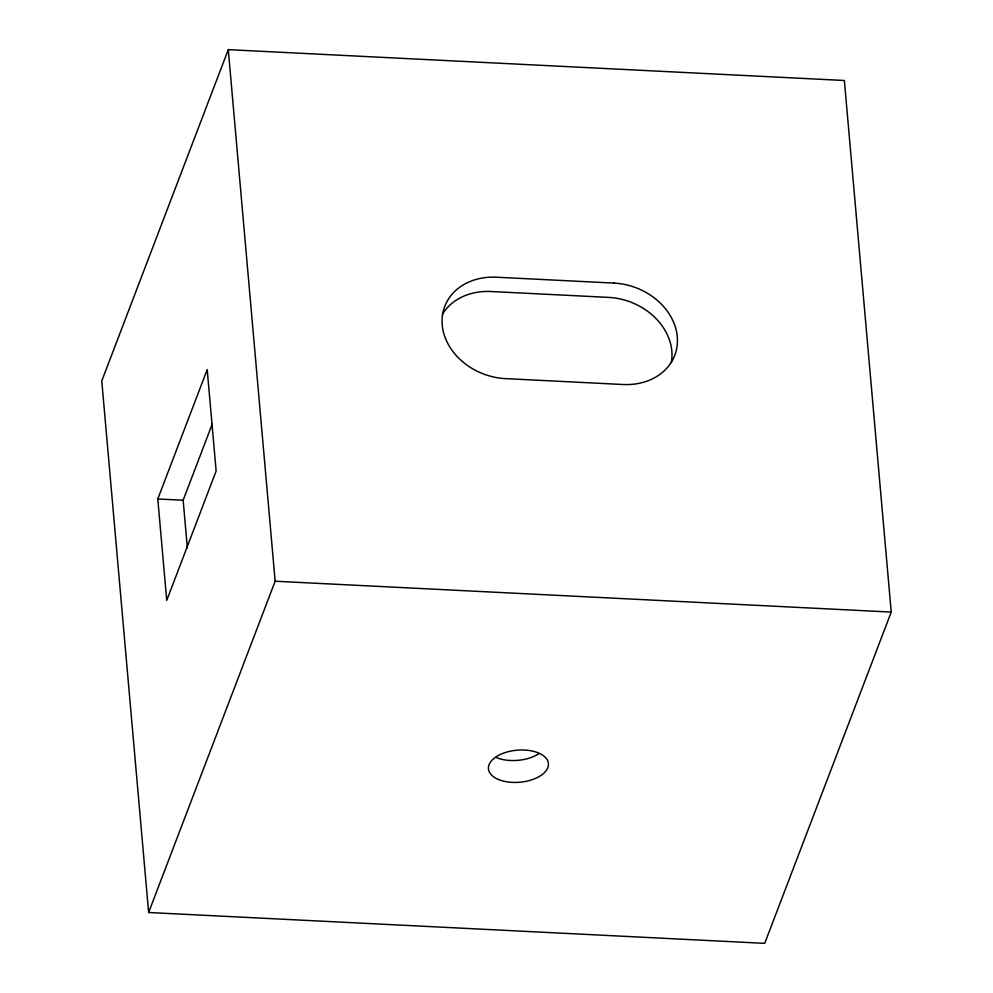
<?xml version="1.0" encoding="UTF-8"?>
<svg xmlns="http://www.w3.org/2000/svg" width="993" height="993" viewBox="0 0 993 993"><rect width="100%" height="100%" fill="white"/><g stroke="black" fill="none" stroke-linecap="round" stroke-linejoin="round"><path stroke-width="1.49" d="M228.278 49.65L101.77 380.927L148.64 912.505L764.722 943.35L891.23 612.073L844.36 80.495L228.278 49.65L275.148 581.228L148.64 912.505M157.788 498.982L207.202 369.595L216.139 471.005L166.737 600.393L157.788 498.982L183.146 500.249L212.241 424.061M275.148 581.228L891.23 612.073M183.146 500.249L187.354 547.875M538.864 753.675A30.113 16.087 -5 0 1 496.475 757.597M671.268 362.668A60.213 49.265 20.9 0 0 608.585 297.391L491.063 291.508A60.213 49.265 20.9 0 0 442.406 314.309M614.046 283.092L496.512 277.208A60.213 49.265 20.9 0 0 442.22 324.972A60.213 49.265 20.9 0 0 505.462 378.618L622.983 384.502A60.213 49.265 20.9 0 0 677.276 336.739A60.213 49.265 20.9 0 0 614.046 283.092M498.399 779.468A30.113 16.087 -5 0 0 547.826 767.676A30.113 16.087 -5 0 0 509.099 751.465A30.113 16.087 -5 0 0 498.399 779.468"/></g></svg>
